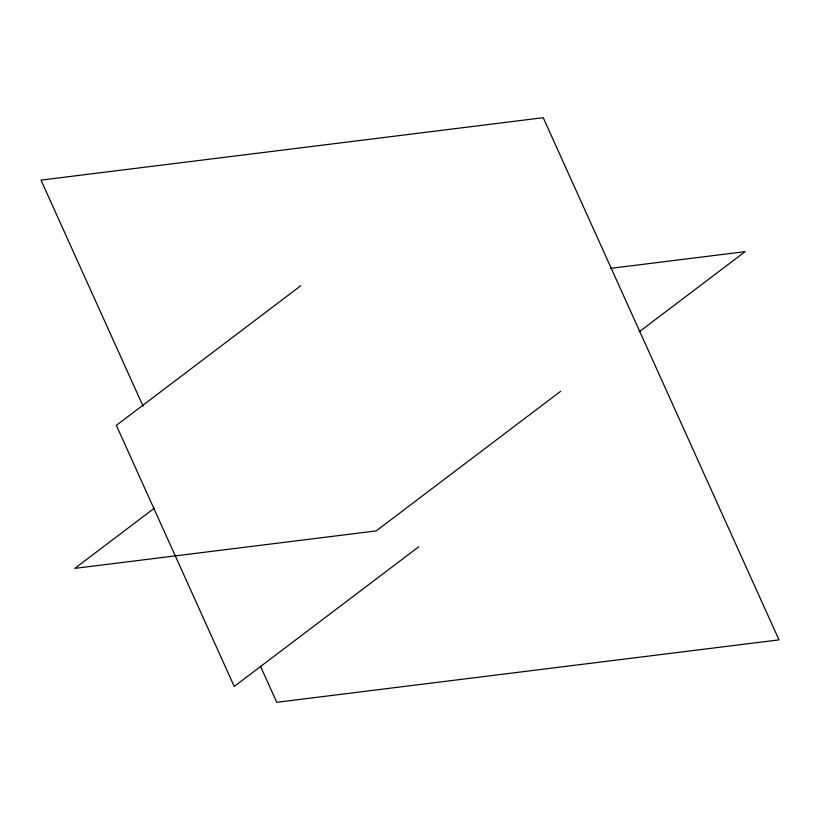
<?xml version="1.0" encoding="UTF-8"?>
<svg xmlns="http://www.w3.org/2000/svg" width="820" height="820" viewBox="0 0 820 820"><rect width="100%" height="100%" fill="white"/><g stroke="black" fill="none" stroke-linecap="round" stroke-linejoin="round"><path stroke-width="1.23" d="M300.837 285.698L116.348 425.344L234.233 686.432L418.723 546.786M154.345 508.195L74.845 568.373L376.185 530.909L560.665 391.273M639.149 331.864L745.154 251.627L610.377 268.386M143.1 406.248L41 180.123L543.229 117.701L779 639.877L276.77 702.299L260.452 666.168"/></g></svg>
